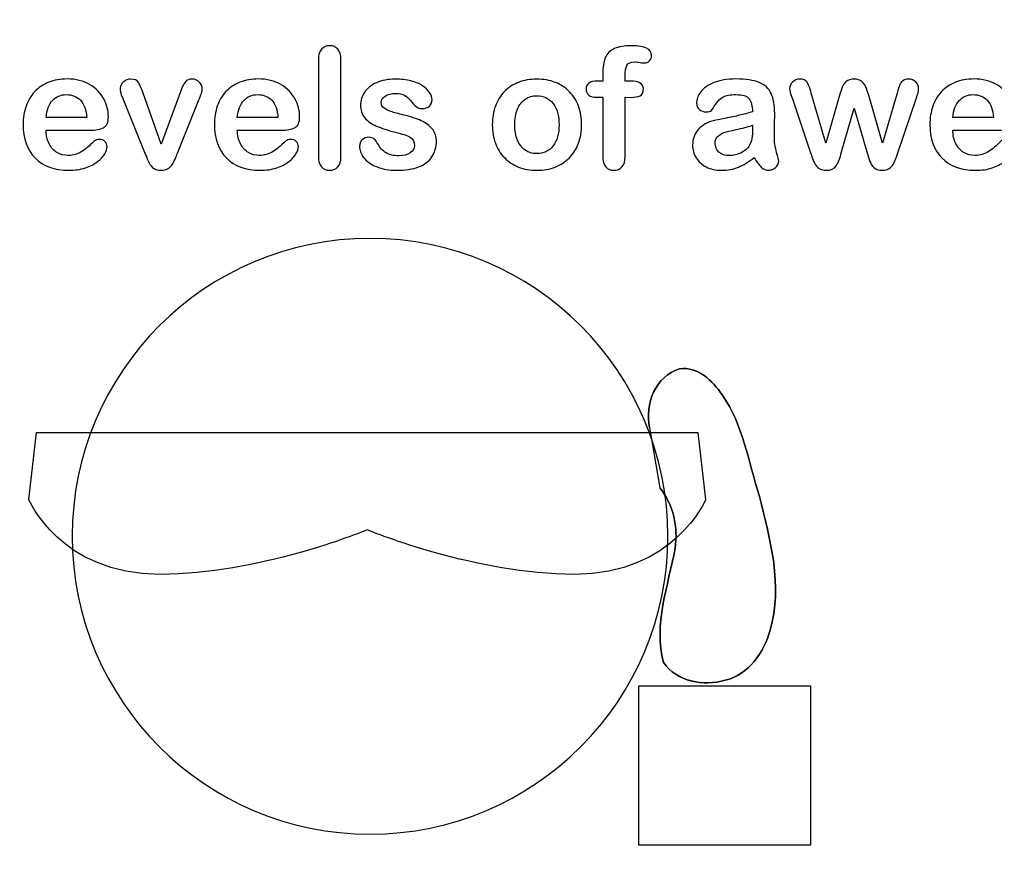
# Model space of a CAD drawing. Extents: x -3.8 to -0.92, y 2.98 to 6.42.
# Drawn here: x -2.781 to -1.633, y 3.708 to 4.696 of the extents above; entities that cross this region are included whole.
import ezdxf

# ---------------------------------------------------------------- set-up
doc = ezdxf.new("R2010")
doc.units = 0
doc.header["$MEASUREMENT"] = 0
doc.layers.add('LAYER_1', color=7, linetype='CONTINUOUS')

msp = doc.modelspace()

# ---------------------------------------------------------------- linework, layer by layer
at = {"layer": 'LAYER_1', "color": 1}
msp.add_open_spline([(-2.0375, 6.4167), (-2.0375, 6.4167), (-1.9958, 6.1319), (-1.9958, 6.1319), (-1.9958, 6.1319), (-1.9958, 6.1319), (-1.8063, 6.2684), (-1.8063, 6.2684), (-1.8063, 6.2684), (-1.8063, 6.2684), (-1.6399, 6.0844), (-1.6399, 6.0844), (-1.6399, 6.0844), (-1.6399, 6.0844), (-1.6993, 5.9007), (-1.6993, 5.9007), (-1.6993, 5.9007), (-1.6993, 5.9007), (-1.308, 6.0372), (-1.308, 6.0372), (-1.308, 6.0372), (-1.308, 6.0372), (-1.2545, 5.7344), (-1.2545, 5.7344), (-1.2545, 5.7344), (-1.2545, 5.7344), (-1.4444, 5.5566), (-1.4444, 5.5566), (-1.4444, 5.5566), (-1.4444, 5.5566), (-0.9222, 5.4795), (-0.9222, 5.4795), (-0.9222, 5.4795), (-0.9222, 5.4795), (-0.9222, 2.9823), (-0.9222, 2.9823), (-0.9222, 2.9823), (-0.9222, 2.9823), (-2.3163, 2.9823), (-2.3163, 2.9823), (-2.3163, 2.9823), (-2.3163, 2.9823), (-2.4052, 2.9823), (-2.4052, 2.9823), (-2.4052, 2.9823), (-2.4052, 2.9823), (-3.7993, 2.9823), (-3.7993, 2.9823), (-3.7993, 2.9823), (-3.7993, 2.9823), (-3.7993, 5.4795), (-3.7993, 5.4795), (-3.7993, 5.4795), (-3.7993, 5.4795), (-3.2771, 5.5566), (-3.2771, 5.5566), (-3.2771, 5.5566), (-3.2771, 5.5566), (-3.467, 5.7344), (-3.467, 5.7344), (-3.467, 5.7344), (-3.467, 5.7344), (-3.4135, 6.0372), (-3.4135, 6.0372), (-3.4135, 6.0372), (-3.4135, 6.0372), (-3.0222, 5.9007), (-3.0222, 5.9007), (-3.0222, 5.9007), (-3.0222, 5.9007), (-3.0816, 6.0844), (-3.0816, 6.0844), (-3.0816, 6.0844), (-3.0816, 6.0844), (-2.9153, 6.2684), (-2.9153, 6.2684), (-2.9153, 6.2684), (-2.9153, 6.2684), (-2.7257, 6.1319), (-2.7257, 6.1319), (-2.7257, 6.1319), (-2.7257, 6.1319), (-2.684, 6.4167), (-2.684, 6.4167), (-2.684, 6.4167), (-2.684, 6.4167), (-2.3993, 6.4167), (-2.3993, 6.4167), (-2.3993, 6.4167), (-2.3993, 6.4167), (-2.3222, 6.4167), (-2.3222, 6.4167), (-2.3222, 6.4167), (-2.3222, 6.4167), (-2.0375, 6.4167), (-2.0375, 6.4167)], degree=3, knots=[0, 0, 0, 0, 0.041667, 0.041667, 0.041667, 0.041667, 0.083333, 0.083333, 0.083333, 0.083333, 0.125, 0.125, 0.125, 0.125, 0.166667, 0.166667, 0.166667, 0.166667, 0.208333, 0.208333, 0.208333, 0.208333, 0.25, 0.25, 0.25, 0.25, 0.291667, 0.291667, 0.291667, 0.291667, 0.333333, 0.333333, 0.333333, 0.333333, 0.375, 0.375, 0.375, 0.375, 0.416667, 0.416667, 0.416667, 0.416667, 0.458333, 0.458333, 0.458333, 0.458333, 0.5, 0.5, 0.5, 0.5, 0.541667, 0.541667, 0.541667, 0.541667, 0.583333, 0.583333, 0.583333, 0.583333, 0.625, 0.625, 0.625, 0.625, 0.666667, 0.666667, 0.666667, 0.666667, 0.708333, 0.708333, 0.708333, 0.708333, 0.75, 0.75, 0.75, 0.75, 0.791667, 0.791667, 0.791667, 0.791667, 0.833333, 0.833333, 0.833333, 0.833333, 0.875, 0.875, 0.875, 0.875, 0.916667, 0.916667, 0.916667, 0.916667, 0.958333, 0.958333, 0.958333, 0.958333, 1, 1, 1, 1], dxfattribs=at)
at = {"layer": 'LAYER_1'}
for points, knots in [([(-2.4294, 4.5344), (-2.4294, 4.5344), (-2.4294, 4.6488), (-2.4294, 4.6488), (-2.4294, 4.6488), (-2.4294, 4.6541), (-2.4282, 4.6581), (-2.4258, 4.6608), (-2.4258, 4.6608), (-2.4235, 4.6635), (-2.4203, 4.6648), (-2.4163, 4.6648), (-2.4163, 4.6648), (-2.4123, 4.6648), (-2.4091, 4.6635), (-2.4067, 4.6608), (-2.4067, 4.6608), (-2.4042, 4.6581), (-2.403, 4.6541), (-2.403, 4.6488), (-2.403, 4.6488), (-2.403, 4.6488), (-2.403, 4.5344), (-2.403, 4.5344), (-2.403, 4.5344), (-2.403, 4.5291), (-2.4042, 4.525), (-2.4067, 4.5224), (-2.4067, 4.5224), (-2.4092, 4.5197), (-2.4124, 4.5184), (-2.4163, 4.5184), (-2.4163, 4.5184), (-2.4202, 4.5184), (-2.4233, 4.5198), (-2.4257, 4.5225), (-2.4257, 4.5225), (-2.4281, 4.5253), (-2.4294, 4.5293), (-2.4294, 4.5344), (-2.4294, 4.5344), (-2.4294, 4.5344), (-2.4294, 4.5344), (-2.4294, 4.5344)], [0, 0, 0, 0, 0.090909, 0.090909, 0.090909, 0.090909, 0.181818, 0.181818, 0.181818, 0.181818, 0.272727, 0.272727, 0.272727, 0.272727, 0.363636, 0.363636, 0.363636, 0.363636, 0.454545, 0.454545, 0.454545, 0.454545, 0.545455, 0.545455, 0.545455, 0.545455, 0.636364, 0.636364, 0.636364, 0.636364, 0.727273, 0.727273, 0.727273, 0.727273, 0.818182, 0.818182, 0.818182, 0.818182, 0.909091, 0.909091, 0.909091, 0.909091, 1, 1, 1, 1]), ([(-2.1015, 4.6233), (-2.1015, 4.6233), (-2.0952, 4.6233), (-2.0952, 4.6233), (-2.0952, 4.6233), (-2.0952, 4.6233), (-2.0952, 4.6312), (-2.0952, 4.6312), (-2.0952, 4.6312), (-2.0952, 4.6394), (-2.0942, 4.646), (-2.0921, 4.6509), (-2.0921, 4.6509), (-2.09, 4.6557), (-2.0864, 4.6593), (-2.0814, 4.6615), (-2.0814, 4.6615), (-2.0764, 4.6637), (-2.0696, 4.6648), (-2.0609, 4.6648), (-2.0609, 4.6648), (-2.0455, 4.6648), (-2.0378, 4.6611), (-2.0378, 4.6535), (-2.0378, 4.6535), (-2.0378, 4.6511), (-2.0386, 4.649), (-2.0402, 4.6472), (-2.0402, 4.6472), (-2.0418, 4.6455), (-2.0437, 4.6446), (-2.0459, 4.6446), (-2.0459, 4.6446), (-2.047, 4.6446), (-2.0487, 4.6448), (-2.0512, 4.6452), (-2.0512, 4.6452), (-2.0538, 4.6456), (-2.0559, 4.6458), (-2.0576, 4.6458), (-2.0576, 4.6458), (-2.0624, 4.6458), (-2.0654, 4.6444), (-2.0668, 4.6416), (-2.0668, 4.6416), (-2.0682, 4.6388), (-2.0688, 4.6348), (-2.0688, 4.6296), (-2.0688, 4.6296), (-2.0688, 4.6296), (-2.0688, 4.6233), (-2.0688, 4.6233), (-2.0688, 4.6233), (-2.0688, 4.6233), (-2.0624, 4.6233), (-2.0624, 4.6233), (-2.0624, 4.6233), (-2.0523, 4.6233), (-2.0473, 4.6203), (-2.0473, 4.6142), (-2.0473, 4.6142), (-2.0473, 4.6099), (-2.0486, 4.6071), (-2.0513, 4.606), (-2.0513, 4.606), (-2.054, 4.6048), (-2.0577, 4.6042), (-2.0624, 4.6042), (-2.0624, 4.6042), (-2.0624, 4.6042), (-2.0688, 4.6043), (-2.0688, 4.6043), (-2.0688, 4.6043), (-2.0688, 4.6043), (-2.0688, 4.5344), (-2.0688, 4.5344), (-2.0688, 4.5344), (-2.0688, 4.5292), (-2.0701, 4.5252), (-2.0725, 4.5225), (-2.0725, 4.5225), (-2.075, 4.5197), (-2.0782, 4.5184), (-2.0822, 4.5184), (-2.0822, 4.5184), (-2.0859, 4.5184), (-2.089, 4.5197), (-2.0915, 4.5225), (-2.0915, 4.5225), (-2.094, 4.5252), (-2.0952, 4.5292), (-2.0952, 4.5344), (-2.0952, 4.5344), (-2.0952, 4.5344), (-2.0952, 4.6043), (-2.0952, 4.6043), (-2.0952, 4.6043), (-2.0952, 4.6043), (-2.1024, 4.6043), (-2.1024, 4.6043), (-2.1024, 4.6043), (-2.1064, 4.6043), (-2.1094, 4.6051), (-2.1115, 4.6069), (-2.1115, 4.6069), (-2.1137, 4.6087), (-2.1147, 4.611), (-2.1147, 4.6138), (-2.1147, 4.6138), (-2.1147, 4.6201), (-2.1103, 4.6233), (-2.1015, 4.6233), (-2.1015, 4.6233), (-2.1015, 4.6233), (-2.1015, 4.6233), (-2.1015, 4.6233)], [0, 0, 0, 0, 0.034483, 0.034483, 0.034483, 0.034483, 0.068966, 0.068966, 0.068966, 0.068966, 0.103448, 0.103448, 0.103448, 0.103448, 0.137931, 0.137931, 0.137931, 0.137931, 0.172414, 0.172414, 0.172414, 0.172414, 0.206897, 0.206897, 0.206897, 0.206897, 0.241379, 0.241379, 0.241379, 0.241379, 0.275862, 0.275862, 0.275862, 0.275862, 0.310345, 0.310345, 0.310345, 0.310345, 0.344828, 0.344828, 0.344828, 0.344828, 0.37931, 0.37931, 0.37931, 0.37931, 0.413793, 0.413793, 0.413793, 0.413793, 0.448276, 0.448276, 0.448276, 0.448276, 0.482759, 0.482759, 0.482759, 0.482759, 0.517241, 0.517241, 0.517241, 0.517241, 0.551724, 0.551724, 0.551724, 0.551724, 0.586207, 0.586207, 0.586207, 0.586207, 0.62069, 0.62069, 0.62069, 0.62069, 0.655172, 0.655172, 0.655172, 0.655172, 0.689655, 0.689655, 0.689655, 0.689655, 0.724138, 0.724138, 0.724138, 0.724138, 0.758621, 0.758621, 0.758621, 0.758621, 0.793103, 0.793103, 0.793103, 0.793103, 0.827586, 0.827586, 0.827586, 0.827586, 0.862069, 0.862069, 0.862069, 0.862069, 0.896552, 0.896552, 0.896552, 0.896552, 0.931034, 0.931034, 0.931034, 0.931034, 0.965517, 0.965517, 0.965517, 0.965517, 1, 1, 1, 1]), ([(-2.6981, 4.5655), (-2.6981, 4.5655), (-2.7497, 4.5655), (-2.7497, 4.5655), (-2.7497, 4.5655), (-2.7496, 4.5595), (-2.7484, 4.5542), (-2.7461, 4.5497), (-2.7461, 4.5497), (-2.7437, 4.5451), (-2.7406, 4.5416), (-2.7367, 4.5393), (-2.7367, 4.5393), (-2.7328, 4.537), (-2.7285, 4.5359), (-2.7238, 4.5359), (-2.7238, 4.5359), (-2.7206, 4.5359), (-2.7178, 4.5362), (-2.7152, 4.537), (-2.7152, 4.537), (-2.7125, 4.5377), (-2.71, 4.5389), (-2.7076, 4.5404), (-2.7076, 4.5404), (-2.7051, 4.542), (-2.7029, 4.5437), (-2.7008, 4.5455), (-2.7008, 4.5455), (-2.6987, 4.5473), (-2.6961, 4.5498), (-2.6928, 4.5529), (-2.6928, 4.5529), (-2.6914, 4.554), (-2.6895, 4.5546), (-2.687, 4.5546), (-2.687, 4.5546), (-2.6843, 4.5546), (-2.6821, 4.5539), (-2.6804, 4.5524), (-2.6804, 4.5524), (-2.6788, 4.5509), (-2.6779, 4.5488), (-2.6779, 4.5461), (-2.6779, 4.5461), (-2.6779, 4.5437), (-2.6789, 4.5409), (-2.6807, 4.5377), (-2.6807, 4.5377), (-2.6826, 4.5346), (-2.6854, 4.5315), (-2.6892, 4.5286), (-2.6892, 4.5286), (-2.6929, 4.5256), (-2.6977, 4.5232), (-2.7034, 4.5213), (-2.7034, 4.5213), (-2.7091, 4.5193), (-2.7156, 4.5184), (-2.723, 4.5184), (-2.723, 4.5184), (-2.74, 4.5184), (-2.7531, 4.5232), (-2.7625, 4.5329), (-2.7625, 4.5329), (-2.7719, 4.5425), (-2.7766, 4.5556), (-2.7766, 4.5722), (-2.7766, 4.5722), (-2.7766, 4.58), (-2.7755, 4.5872), (-2.7732, 4.5939), (-2.7732, 4.5939), (-2.7708, 4.6005), (-2.7675, 4.6062), (-2.763, 4.611), (-2.763, 4.611), (-2.7586, 4.6158), (-2.7531, 4.6194), (-2.7466, 4.622), (-2.7466, 4.622), (-2.7401, 4.6245), (-2.7329, 4.6258), (-2.725, 4.6258), (-2.725, 4.6258), (-2.7147, 4.6258), (-2.7058, 4.6236), (-2.6984, 4.6193), (-2.6984, 4.6193), (-2.6911, 4.6149), (-2.6855, 4.6093), (-2.6819, 4.6024), (-2.6819, 4.6024), (-2.6782, 4.5955), (-2.6764, 4.5885), (-2.6764, 4.5814), (-2.6764, 4.5814), (-2.6764, 4.5747), (-2.6783, 4.5704), (-2.6821, 4.5685), (-2.6821, 4.5685), (-2.6859, 4.5665), (-2.6912, 4.5655), (-2.6981, 4.5655), (-2.6981, 4.5655), (-2.6981, 4.5655), (-2.6981, 4.5655), (-2.6981, 4.5655)], [0, 0, 0, 0, 0.037037, 0.037037, 0.037037, 0.037037, 0.074074, 0.074074, 0.074074, 0.074074, 0.111111, 0.111111, 0.111111, 0.111111, 0.148148, 0.148148, 0.148148, 0.148148, 0.185185, 0.185185, 0.185185, 0.185185, 0.222222, 0.222222, 0.222222, 0.222222, 0.259259, 0.259259, 0.259259, 0.259259, 0.296296, 0.296296, 0.296296, 0.296296, 0.333333, 0.333333, 0.333333, 0.333333, 0.37037, 0.37037, 0.37037, 0.37037, 0.407407, 0.407407, 0.407407, 0.407407, 0.444444, 0.444444, 0.444444, 0.444444, 0.481481, 0.481481, 0.481481, 0.481481, 0.518519, 0.518519, 0.518519, 0.518519, 0.555556, 0.555556, 0.555556, 0.555556, 0.592593, 0.592593, 0.592593, 0.592593, 0.62963, 0.62963, 0.62963, 0.62963, 0.666667, 0.666667, 0.666667, 0.666667, 0.703704, 0.703704, 0.703704, 0.703704, 0.740741, 0.740741, 0.740741, 0.740741, 0.777778, 0.777778, 0.777778, 0.777778, 0.814815, 0.814815, 0.814815, 0.814815, 0.851852, 0.851852, 0.851852, 0.851852, 0.888889, 0.888889, 0.888889, 0.888889, 0.925926, 0.925926, 0.925926, 0.925926, 0.962963, 0.962963, 0.962963, 0.962963, 1, 1, 1, 1]), ([(-2.6356, 4.6092), (-2.6356, 4.6092), (-2.6143, 4.5493), (-2.6143, 4.5493), (-2.6143, 4.5493), (-2.6143, 4.5493), (-2.5913, 4.6118), (-2.5913, 4.6118), (-2.5913, 4.6118), (-2.5895, 4.6168), (-2.5877, 4.6204), (-2.5859, 4.6225), (-2.5859, 4.6225), (-2.5842, 4.6246), (-2.5816, 4.6256), (-2.578, 4.6256), (-2.578, 4.6256), (-2.5747, 4.6256), (-2.5718, 4.6245), (-2.5695, 4.6222), (-2.5695, 4.6222), (-2.5671, 4.62), (-2.566, 4.6174), (-2.566, 4.6144), (-2.566, 4.6144), (-2.566, 4.6132), (-2.5662, 4.6119), (-2.5666, 4.6103), (-2.5666, 4.6103), (-2.567, 4.6088), (-2.5675, 4.6073), (-2.568, 4.606), (-2.568, 4.606), (-2.5686, 4.6046), (-2.5692, 4.6031), (-2.5699, 4.6014), (-2.5699, 4.6014), (-2.5699, 4.6014), (-2.5952, 4.5386), (-2.5952, 4.5386), (-2.5952, 4.5386), (-2.5959, 4.5368), (-2.5969, 4.5345), (-2.598, 4.5317), (-2.598, 4.5317), (-2.5991, 4.5289), (-2.6004, 4.5266), (-2.6017, 4.5246), (-2.6017, 4.5246), (-2.6031, 4.5226), (-2.6048, 4.5211), (-2.6069, 4.52), (-2.6069, 4.52), (-2.6089, 4.5189), (-2.6114, 4.5184), (-2.6143, 4.5184), (-2.6143, 4.5184), (-2.618, 4.5184), (-2.621, 4.5192), (-2.6232, 4.5209), (-2.6232, 4.5209), (-2.6254, 4.5226), (-2.6271, 4.5245), (-2.6281, 4.5265), (-2.6281, 4.5265), (-2.6292, 4.5286), (-2.631, 4.5326), (-2.6335, 4.5386), (-2.6335, 4.5386), (-2.6335, 4.5386), (-2.6586, 4.6007), (-2.6586, 4.6007), (-2.6586, 4.6007), (-2.6592, 4.6022), (-2.6598, 4.6038), (-2.6604, 4.6053), (-2.6604, 4.6053), (-2.661, 4.6069), (-2.6615, 4.6084), (-2.6619, 4.61), (-2.6619, 4.61), (-2.6623, 4.6117), (-2.6626, 4.613), (-2.6626, 4.6142), (-2.6626, 4.6142), (-2.6626, 4.616), (-2.662, 4.6178), (-2.6609, 4.6196), (-2.6609, 4.6196), (-2.6598, 4.6213), (-2.6583, 4.6228), (-2.6564, 4.6239), (-2.6564, 4.6239), (-2.6544, 4.625), (-2.6523, 4.6256), (-2.6501, 4.6256), (-2.6501, 4.6256), (-2.6457, 4.6256), (-2.6427, 4.6243), (-2.6411, 4.6218), (-2.6411, 4.6218), (-2.6394, 4.6193), (-2.6376, 4.6151), (-2.6356, 4.6092), (-2.6356, 4.6092), (-2.6356, 4.6092), (-2.6356, 4.6092), (-2.6356, 4.6092)], [0, 0, 0, 0, 0.037037, 0.037037, 0.037037, 0.037037, 0.074074, 0.074074, 0.074074, 0.074074, 0.111111, 0.111111, 0.111111, 0.111111, 0.148148, 0.148148, 0.148148, 0.148148, 0.185185, 0.185185, 0.185185, 0.185185, 0.222222, 0.222222, 0.222222, 0.222222, 0.259259, 0.259259, 0.259259, 0.259259, 0.296296, 0.296296, 0.296296, 0.296296, 0.333333, 0.333333, 0.333333, 0.333333, 0.37037, 0.37037, 0.37037, 0.37037, 0.407407, 0.407407, 0.407407, 0.407407, 0.444444, 0.444444, 0.444444, 0.444444, 0.481481, 0.481481, 0.481481, 0.481481, 0.518519, 0.518519, 0.518519, 0.518519, 0.555556, 0.555556, 0.555556, 0.555556, 0.592593, 0.592593, 0.592593, 0.592593, 0.62963, 0.62963, 0.62963, 0.62963, 0.666667, 0.666667, 0.666667, 0.666667, 0.703704, 0.703704, 0.703704, 0.703704, 0.740741, 0.740741, 0.740741, 0.740741, 0.777778, 0.777778, 0.777778, 0.777778, 0.814815, 0.814815, 0.814815, 0.814815, 0.851852, 0.851852, 0.851852, 0.851852, 0.888889, 0.888889, 0.888889, 0.888889, 0.925926, 0.925926, 0.925926, 0.925926, 0.962963, 0.962963, 0.962963, 0.962963, 1, 1, 1, 1]), ([(-2.4732, 4.5655), (-2.4732, 4.5655), (-2.5248, 4.5655), (-2.5248, 4.5655), (-2.5248, 4.5655), (-2.5247, 4.5595), (-2.5235, 4.5542), (-2.5212, 4.5497), (-2.5212, 4.5497), (-2.5188, 4.5451), (-2.5157, 4.5416), (-2.5118, 4.5393), (-2.5118, 4.5393), (-2.5079, 4.537), (-2.5036, 4.5359), (-2.4989, 4.5359), (-2.4989, 4.5359), (-2.4958, 4.5359), (-2.4929, 4.5362), (-2.4903, 4.537), (-2.4903, 4.537), (-2.4877, 4.5377), (-2.4851, 4.5389), (-2.4827, 4.5404), (-2.4827, 4.5404), (-2.4802, 4.542), (-2.478, 4.5437), (-2.4759, 4.5455), (-2.4759, 4.5455), (-2.4739, 4.5473), (-2.4712, 4.5498), (-2.4679, 4.5529), (-2.4679, 4.5529), (-2.4665, 4.554), (-2.4646, 4.5546), (-2.4621, 4.5546), (-2.4621, 4.5546), (-2.4594, 4.5546), (-2.4572, 4.5539), (-2.4555, 4.5524), (-2.4555, 4.5524), (-2.4539, 4.5509), (-2.453, 4.5488), (-2.453, 4.5461), (-2.453, 4.5461), (-2.453, 4.5437), (-2.454, 4.5409), (-2.4558, 4.5377), (-2.4558, 4.5377), (-2.4577, 4.5346), (-2.4605, 4.5315), (-2.4643, 4.5286), (-2.4643, 4.5286), (-2.468, 4.5256), (-2.4728, 4.5232), (-2.4785, 4.5213), (-2.4785, 4.5213), (-2.4842, 4.5193), (-2.4907, 4.5184), (-2.4981, 4.5184), (-2.4981, 4.5184), (-2.5151, 4.5184), (-2.5282, 4.5232), (-2.5376, 4.5329), (-2.5376, 4.5329), (-2.547, 4.5425), (-2.5518, 4.5556), (-2.5518, 4.5722), (-2.5518, 4.5722), (-2.5518, 4.58), (-2.5506, 4.5872), (-2.5483, 4.5939), (-2.5483, 4.5939), (-2.546, 4.6005), (-2.5426, 4.6062), (-2.5381, 4.611), (-2.5381, 4.611), (-2.5337, 4.6158), (-2.5282, 4.6194), (-2.5217, 4.622), (-2.5217, 4.622), (-2.5152, 4.6245), (-2.508, 4.6258), (-2.5001, 4.6258), (-2.5001, 4.6258), (-2.4898, 4.6258), (-2.4809, 4.6236), (-2.4736, 4.6193), (-2.4736, 4.6193), (-2.4662, 4.6149), (-2.4607, 4.6093), (-2.457, 4.6024), (-2.457, 4.6024), (-2.4533, 4.5955), (-2.4515, 4.5885), (-2.4515, 4.5814), (-2.4515, 4.5814), (-2.4515, 4.5747), (-2.4534, 4.5704), (-2.4572, 4.5685), (-2.4572, 4.5685), (-2.461, 4.5665), (-2.4663, 4.5655), (-2.4732, 4.5655), (-2.4732, 4.5655), (-2.4732, 4.5655), (-2.4732, 4.5655), (-2.4732, 4.5655)], [0, 0, 0, 0, 0.037037, 0.037037, 0.037037, 0.037037, 0.074074, 0.074074, 0.074074, 0.074074, 0.111111, 0.111111, 0.111111, 0.111111, 0.148148, 0.148148, 0.148148, 0.148148, 0.185185, 0.185185, 0.185185, 0.185185, 0.222222, 0.222222, 0.222222, 0.222222, 0.259259, 0.259259, 0.259259, 0.259259, 0.296296, 0.296296, 0.296296, 0.296296, 0.333333, 0.333333, 0.333333, 0.333333, 0.37037, 0.37037, 0.37037, 0.37037, 0.407407, 0.407407, 0.407407, 0.407407, 0.444444, 0.444444, 0.444444, 0.444444, 0.481481, 0.481481, 0.481481, 0.481481, 0.518519, 0.518519, 0.518519, 0.518519, 0.555556, 0.555556, 0.555556, 0.555556, 0.592593, 0.592593, 0.592593, 0.592593, 0.62963, 0.62963, 0.62963, 0.62963, 0.666667, 0.666667, 0.666667, 0.666667, 0.703704, 0.703704, 0.703704, 0.703704, 0.740741, 0.740741, 0.740741, 0.740741, 0.777778, 0.777778, 0.777778, 0.777778, 0.814815, 0.814815, 0.814815, 0.814815, 0.851852, 0.851852, 0.851852, 0.851852, 0.888889, 0.888889, 0.888889, 0.888889, 0.925926, 0.925926, 0.925926, 0.925926, 0.962963, 0.962963, 0.962963, 0.962963, 1, 1, 1, 1]), ([(-2.2907, 4.5529), (-2.2907, 4.5456), (-2.2925, 4.5393), (-2.296, 4.5342), (-2.296, 4.5342), (-2.2996, 4.529), (-2.3048, 4.525), (-2.3117, 4.5224), (-2.3117, 4.5224), (-2.3187, 4.5197), (-2.3271, 4.5184), (-2.337, 4.5184), (-2.337, 4.5184), (-2.3465, 4.5184), (-2.3546, 4.5198), (-2.3613, 4.5227), (-2.3613, 4.5227), (-2.3681, 4.5256), (-2.3731, 4.5292), (-2.3763, 4.5336), (-2.3763, 4.5336), (-2.3795, 4.5379), (-2.3811, 4.5423), (-2.3811, 4.5467), (-2.3811, 4.5467), (-2.3811, 4.5496), (-2.3801, 4.5521), (-2.3781, 4.5541), (-2.3781, 4.5541), (-2.376, 4.5562), (-2.3734, 4.5572), (-2.3702, 4.5572), (-2.3702, 4.5572), (-2.3675, 4.5572), (-2.3653, 4.5565), (-2.3639, 4.5552), (-2.3639, 4.5552), (-2.3624, 4.5538), (-2.361, 4.5519), (-2.3596, 4.5495), (-2.3596, 4.5495), (-2.3569, 4.5448), (-2.3537, 4.5413), (-2.3499, 4.5389), (-2.3499, 4.5389), (-2.3461, 4.5366), (-2.341, 4.5355), (-2.3345, 4.5355), (-2.3345, 4.5355), (-2.3292, 4.5355), (-2.3249, 4.5366), (-2.3215, 4.539), (-2.3215, 4.539), (-2.3181, 4.5413), (-2.3164, 4.544), (-2.3164, 4.5471), (-2.3164, 4.5471), (-2.3164, 4.5517), (-2.3182, 4.5551), (-2.3217, 4.5572), (-2.3217, 4.5572), (-2.3252, 4.5593), (-2.331, 4.5614), (-2.339, 4.5633), (-2.339, 4.5633), (-2.3481, 4.5655), (-2.3555, 4.5679), (-2.3612, 4.5704), (-2.3612, 4.5704), (-2.3669, 4.5729), (-2.3715, 4.5761), (-2.3749, 4.5802), (-2.3749, 4.5802), (-2.3783, 4.5843), (-2.38, 4.5892), (-2.38, 4.5952), (-2.38, 4.5952), (-2.38, 4.6005), (-2.3784, 4.6054), (-2.3753, 4.6101), (-2.3753, 4.6101), (-2.3721, 4.6148), (-2.3674, 4.6186), (-2.3613, 4.6214), (-2.3613, 4.6214), (-2.3551, 4.6242), (-2.3477, 4.6256), (-2.339, 4.6256), (-2.339, 4.6256), (-2.3322, 4.6256), (-2.3261, 4.6249), (-2.3206, 4.6235), (-2.3206, 4.6235), (-2.3152, 4.6221), (-2.3106, 4.6202), (-2.307, 4.6178), (-2.307, 4.6178), (-2.3034, 4.6154), (-2.3006, 4.6127), (-2.2987, 4.6099), (-2.2987, 4.6099), (-2.2968, 4.607), (-2.2958, 4.6041), (-2.2958, 4.6014), (-2.2958, 4.6014), (-2.2958, 4.5983), (-2.2969, 4.5958), (-2.2989, 4.5939), (-2.2989, 4.5939), (-2.3009, 4.592), (-2.3038, 4.591), (-2.3075, 4.591), (-2.3075, 4.591), (-2.3102, 4.591), (-2.3125, 4.5918), (-2.3144, 4.5933), (-2.3144, 4.5933), (-2.3163, 4.5949), (-2.3185, 4.5972), (-2.321, 4.6003), (-2.321, 4.6003), (-2.323, 4.6029), (-2.3253, 4.6049), (-2.328, 4.6065), (-2.328, 4.6065), (-2.3307, 4.608), (-2.3344, 4.6088), (-2.339, 4.6088), (-2.339, 4.6088), (-2.3438, 4.6088), (-2.3478, 4.6078), (-2.3509, 4.6057), (-2.3509, 4.6057), (-2.3541, 4.6037), (-2.3556, 4.6012), (-2.3556, 4.5982), (-2.3556, 4.5982), (-2.3556, 4.5954), (-2.3545, 4.5931), (-2.3522, 4.5914), (-2.3522, 4.5914), (-2.3499, 4.5896), (-2.3467, 4.5881), (-2.3428, 4.587), (-2.3428, 4.587), (-2.3389, 4.5858), (-2.3335, 4.5844), (-2.3266, 4.5827), (-2.3266, 4.5827), (-2.3184, 4.5807), (-2.3117, 4.5783), (-2.3065, 4.5756), (-2.3065, 4.5756), (-2.3013, 4.5728), (-2.2974, 4.5695), (-2.2947, 4.5658), (-2.2947, 4.5658), (-2.2921, 4.562), (-2.2907, 4.5577), (-2.2907, 4.5529), (-2.2907, 4.5529), (-2.2907, 4.5529), (-2.2907, 4.5529), (-2.2907, 4.5529)], [0, 0, 0, 0, 0.02439, 0.02439, 0.02439, 0.02439, 0.04878, 0.04878, 0.04878, 0.04878, 0.073171, 0.073171, 0.073171, 0.073171, 0.097561, 0.097561, 0.097561, 0.097561, 0.121951, 0.121951, 0.121951, 0.121951, 0.146341, 0.146341, 0.146341, 0.146341, 0.170732, 0.170732, 0.170732, 0.170732, 0.195122, 0.195122, 0.195122, 0.195122, 0.219512, 0.219512, 0.219512, 0.219512, 0.243902, 0.243902, 0.243902, 0.243902, 0.268293, 0.268293, 0.268293, 0.268293, 0.292683, 0.292683, 0.292683, 0.292683, 0.317073, 0.317073, 0.317073, 0.317073, 0.341463, 0.341463, 0.341463, 0.341463, 0.365854, 0.365854, 0.365854, 0.365854, 0.390244, 0.390244, 0.390244, 0.390244, 0.414634, 0.414634, 0.414634, 0.414634, 0.439024, 0.439024, 0.439024, 0.439024, 0.463415, 0.463415, 0.463415, 0.463415, 0.487805, 0.487805, 0.487805, 0.487805, 0.512195, 0.512195, 0.512195, 0.512195, 0.536585, 0.536585, 0.536585, 0.536585, 0.560976, 0.560976, 0.560976, 0.560976, 0.585366, 0.585366, 0.585366, 0.585366, 0.609756, 0.609756, 0.609756, 0.609756, 0.634146, 0.634146, 0.634146, 0.634146, 0.658537, 0.658537, 0.658537, 0.658537, 0.682927, 0.682927, 0.682927, 0.682927, 0.707317, 0.707317, 0.707317, 0.707317, 0.731707, 0.731707, 0.731707, 0.731707, 0.756098, 0.756098, 0.756098, 0.756098, 0.780488, 0.780488, 0.780488, 0.780488, 0.804878, 0.804878, 0.804878, 0.804878, 0.829268, 0.829268, 0.829268, 0.829268, 0.853659, 0.853659, 0.853659, 0.853659, 0.878049, 0.878049, 0.878049, 0.878049, 0.902439, 0.902439, 0.902439, 0.902439, 0.926829, 0.926829, 0.926829, 0.926829, 0.95122, 0.95122, 0.95122, 0.95122, 0.97561, 0.97561, 0.97561, 0.97561, 1, 1, 1, 1]), ([(-2.12, 4.572), (-2.12, 4.5641), (-2.1213, 4.5569), (-2.1237, 4.5502), (-2.1237, 4.5502), (-2.1261, 4.5436), (-2.1297, 4.5379), (-2.1343, 4.5331), (-2.1343, 4.5331), (-2.139, 4.5284), (-2.1445, 4.5247), (-2.1509, 4.5222), (-2.1509, 4.5222), (-2.1574, 4.5196), (-2.1646, 4.5184), (-2.1727, 4.5184), (-2.1727, 4.5184), (-2.1807, 4.5184), (-2.1878, 4.5197), (-2.1942, 4.5222), (-2.1942, 4.5222), (-2.2006, 4.5248), (-2.2061, 4.5285), (-2.2108, 4.5333), (-2.2108, 4.5333), (-2.2155, 4.5381), (-2.219, 4.5438), (-2.2214, 4.5503), (-2.2214, 4.5503), (-2.2238, 4.5568), (-2.225, 4.5641), (-2.225, 4.572), (-2.225, 4.572), (-2.225, 4.58), (-2.2238, 4.5873), (-2.2214, 4.5939), (-2.2214, 4.5939), (-2.2189, 4.6005), (-2.2154, 4.6062), (-2.2108, 4.6109), (-2.2108, 4.6109), (-2.2063, 4.6156), (-2.2007, 4.6192), (-2.1942, 4.6218), (-2.1942, 4.6218), (-2.1877, 4.6243), (-2.1805, 4.6256), (-2.1727, 4.6256), (-2.1727, 4.6256), (-2.1647, 4.6256), (-2.1574, 4.6243), (-2.1509, 4.6217), (-2.1509, 4.6217), (-2.1444, 4.6192), (-2.1389, 4.6155), (-2.1342, 4.6107), (-2.1342, 4.6107), (-2.1296, 4.606), (-2.1261, 4.6003), (-2.1236, 4.5937), (-2.1236, 4.5937), (-2.1212, 4.5872), (-2.12, 4.5799), (-2.12, 4.572), (-2.12, 4.572), (-2.12, 4.572), (-2.12, 4.572), (-2.12, 4.572)], [0, 0, 0, 0, 0.058824, 0.058824, 0.058824, 0.058824, 0.117647, 0.117647, 0.117647, 0.117647, 0.176471, 0.176471, 0.176471, 0.176471, 0.235294, 0.235294, 0.235294, 0.235294, 0.294118, 0.294118, 0.294118, 0.294118, 0.352941, 0.352941, 0.352941, 0.352941, 0.411765, 0.411765, 0.411765, 0.411765, 0.470588, 0.470588, 0.470588, 0.470588, 0.529412, 0.529412, 0.529412, 0.529412, 0.588235, 0.588235, 0.588235, 0.588235, 0.647059, 0.647059, 0.647059, 0.647059, 0.705882, 0.705882, 0.705882, 0.705882, 0.764706, 0.764706, 0.764706, 0.764706, 0.823529, 0.823529, 0.823529, 0.823529, 0.882353, 0.882353, 0.882353, 0.882353, 0.941176, 0.941176, 0.941176, 0.941176, 1, 1, 1, 1]), ([(-1.9172, 4.5333), (-1.9235, 4.5283), (-1.9297, 4.5246), (-1.9357, 4.5221), (-1.9357, 4.5221), (-1.9416, 4.5196), (-1.9483, 4.5184), (-1.9557, 4.5184), (-1.9557, 4.5184), (-1.9625, 4.5184), (-1.9684, 4.5197), (-1.9735, 4.5224), (-1.9735, 4.5224), (-1.9786, 4.5251), (-1.9826, 4.5287), (-1.9854, 4.5332), (-1.9854, 4.5332), (-1.9881, 4.5378), (-1.9895, 4.5428), (-1.9895, 4.5481), (-1.9895, 4.5481), (-1.9895, 4.5553), (-1.9872, 4.5615), (-1.9827, 4.5666), (-1.9827, 4.5666), (-1.9781, 4.5717), (-1.9718, 4.5751), (-1.9638, 4.5768), (-1.9638, 4.5768), (-1.9621, 4.5772), (-1.958, 4.5781), (-1.9514, 4.5794), (-1.9514, 4.5794), (-1.9447, 4.5808), (-1.939, 4.582), (-1.9343, 4.5831), (-1.9343, 4.5831), (-1.9296, 4.5843), (-1.9244, 4.5856), (-1.9189, 4.5872), (-1.9189, 4.5872), (-1.9192, 4.5942), (-1.9206, 4.5993), (-1.9231, 4.6026), (-1.9231, 4.6026), (-1.9256, 4.6058), (-1.9307, 4.6074), (-1.9385, 4.6074), (-1.9385, 4.6074), (-1.9452, 4.6074), (-1.9502, 4.6065), (-1.9536, 4.6046), (-1.9536, 4.6046), (-1.957, 4.6028), (-1.9599, 4.6), (-1.9623, 4.5962), (-1.9623, 4.5962), (-1.9647, 4.5925), (-1.9664, 4.59), (-1.9674, 4.5888), (-1.9674, 4.5888), (-1.9684, 4.5876), (-1.9706, 4.5871), (-1.9739, 4.5871), (-1.9739, 4.5871), (-1.9768, 4.5871), (-1.9794, 4.588), (-1.9815, 4.5899), (-1.9815, 4.5899), (-1.9837, 4.5918), (-1.9848, 4.5942), (-1.9848, 4.5972), (-1.9848, 4.5972), (-1.9848, 4.6018), (-1.9831, 4.6063), (-1.9799, 4.6107), (-1.9799, 4.6107), (-1.9766, 4.6151), (-1.9715, 4.6187), (-1.9645, 4.6215), (-1.9645, 4.6215), (-1.9575, 4.6244), (-1.9489, 4.6258), (-1.9385, 4.6258), (-1.9385, 4.6258), (-1.9269, 4.6258), (-1.9178, 4.6244), (-1.9112, 4.6217), (-1.9112, 4.6217), (-1.9045, 4.619), (-1.8999, 4.6146), (-1.8971, 4.6087), (-1.8971, 4.6087), (-1.8944, 4.6028), (-1.893, 4.5949), (-1.893, 4.5851), (-1.893, 4.5851), (-1.893, 4.5789), (-1.893, 4.5737), (-1.8931, 4.5694), (-1.8931, 4.5694), (-1.8931, 4.5651), (-1.8931, 4.5603), (-1.8932, 4.555), (-1.8932, 4.555), (-1.8932, 4.55), (-1.8924, 4.5449), (-1.8907, 4.5395), (-1.8907, 4.5395), (-1.8891, 4.5341), (-1.8883, 4.5306), (-1.8883, 4.5291), (-1.8883, 4.5291), (-1.8883, 4.5264), (-1.8895, 4.5239), (-1.8921, 4.5217), (-1.8921, 4.5217), (-1.8946, 4.5195), (-1.8975, 4.5184), (-1.9007, 4.5184), (-1.9007, 4.5184), (-1.9034, 4.5184), (-1.9061, 4.5196), (-1.9088, 4.5222), (-1.9088, 4.5222), (-1.9114, 4.5247), (-1.9142, 4.5284), (-1.9172, 4.5332), (-1.9172, 4.5332), (-1.9172, 4.5332), (-1.9172, 4.5333), (-1.9172, 4.5333)], [0, 0, 0, 0, 0.030303, 0.030303, 0.030303, 0.030303, 0.060606, 0.060606, 0.060606, 0.060606, 0.090909, 0.090909, 0.090909, 0.090909, 0.121212, 0.121212, 0.121212, 0.121212, 0.151515, 0.151515, 0.151515, 0.151515, 0.181818, 0.181818, 0.181818, 0.181818, 0.212121, 0.212121, 0.212121, 0.212121, 0.242424, 0.242424, 0.242424, 0.242424, 0.272727, 0.272727, 0.272727, 0.272727, 0.30303, 0.30303, 0.30303, 0.30303, 0.333333, 0.333333, 0.333333, 0.333333, 0.363636, 0.363636, 0.363636, 0.363636, 0.393939, 0.393939, 0.393939, 0.393939, 0.424242, 0.424242, 0.424242, 0.424242, 0.454545, 0.454545, 0.454545, 0.454545, 0.484848, 0.484848, 0.484848, 0.484848, 0.515152, 0.515152, 0.515152, 0.515152, 0.545455, 0.545455, 0.545455, 0.545455, 0.575758, 0.575758, 0.575758, 0.575758, 0.606061, 0.606061, 0.606061, 0.606061, 0.636364, 0.636364, 0.636364, 0.636364, 0.666667, 0.666667, 0.666667, 0.666667, 0.69697, 0.69697, 0.69697, 0.69697, 0.727273, 0.727273, 0.727273, 0.727273, 0.757576, 0.757576, 0.757576, 0.757576, 0.787879, 0.787879, 0.787879, 0.787879, 0.818182, 0.818182, 0.818182, 0.818182, 0.848485, 0.848485, 0.848485, 0.848485, 0.878788, 0.878788, 0.878788, 0.878788, 0.909091, 0.909091, 0.909091, 0.909091, 0.939394, 0.939394, 0.939394, 0.939394, 0.969697, 0.969697, 0.969697, 0.969697, 1, 1, 1, 1]), ([(-1.8499, 4.6092), (-1.8499, 4.6092), (-1.8327, 4.5503), (-1.8327, 4.5503), (-1.8327, 4.5503), (-1.8327, 4.5503), (-1.8171, 4.605), (-1.8171, 4.605), (-1.8171, 4.605), (-1.8154, 4.6108), (-1.8142, 4.6147), (-1.8134, 4.6168), (-1.8134, 4.6168), (-1.8126, 4.6189), (-1.811, 4.6208), (-1.8088, 4.6227), (-1.8088, 4.6227), (-1.8066, 4.6246), (-1.8036, 4.6256), (-1.7997, 4.6256), (-1.7997, 4.6256), (-1.7958, 4.6256), (-1.7927, 4.6246), (-1.7905, 4.6227), (-1.7905, 4.6227), (-1.7882, 4.6209), (-1.7867, 4.6188), (-1.7858, 4.6166), (-1.7858, 4.6166), (-1.7849, 4.6143), (-1.7836, 4.6105), (-1.782, 4.605), (-1.782, 4.605), (-1.782, 4.605), (-1.7664, 4.5503), (-1.7664, 4.5503), (-1.7664, 4.5503), (-1.7664, 4.5503), (-1.749, 4.6092), (-1.749, 4.6092), (-1.749, 4.6092), (-1.7478, 4.6134), (-1.7469, 4.6165), (-1.7462, 4.6184), (-1.7462, 4.6184), (-1.7455, 4.6203), (-1.7443, 4.622), (-1.7426, 4.6234), (-1.7426, 4.6234), (-1.7409, 4.6249), (-1.7385, 4.6256), (-1.7354, 4.6256), (-1.7354, 4.6256), (-1.7322, 4.6256), (-1.7295, 4.6245), (-1.7271, 4.6223), (-1.7271, 4.6223), (-1.7248, 4.6201), (-1.7237, 4.6175), (-1.7237, 4.6146), (-1.7237, 4.6146), (-1.7237, 4.6119), (-1.7247, 4.6078), (-1.7267, 4.6023), (-1.7267, 4.6023), (-1.7267, 4.6023), (-1.7482, 4.5391), (-1.7482, 4.5391), (-1.7482, 4.5391), (-1.7501, 4.5338), (-1.7515, 4.5299), (-1.7525, 4.5275), (-1.7525, 4.5275), (-1.7536, 4.5252), (-1.7552, 4.523), (-1.7574, 4.5212), (-1.7574, 4.5212), (-1.7596, 4.5193), (-1.7627, 4.5184), (-1.7666, 4.5184), (-1.7666, 4.5184), (-1.7705, 4.5184), (-1.7737, 4.5194), (-1.776, 4.5214), (-1.776, 4.5214), (-1.7783, 4.5234), (-1.78, 4.5258), (-1.781, 4.5287), (-1.781, 4.5287), (-1.7821, 4.5316), (-1.7833, 4.5354), (-1.7846, 4.54), (-1.7846, 4.54), (-1.7846, 4.54), (-1.7997, 4.5914), (-1.7997, 4.5914), (-1.7997, 4.5914), (-1.7997, 4.5914), (-1.8143, 4.54), (-1.8143, 4.54), (-1.8143, 4.54), (-1.8162, 4.5329), (-1.8183, 4.5275), (-1.8206, 4.5238), (-1.8206, 4.5238), (-1.8228, 4.5202), (-1.8268, 4.5184), (-1.8324, 4.5184), (-1.8324, 4.5184), (-1.8353, 4.5184), (-1.8378, 4.5189), (-1.8398, 4.5201), (-1.8398, 4.5201), (-1.8419, 4.5212), (-1.8435, 4.5228), (-1.8449, 4.5249), (-1.8449, 4.5249), (-1.8463, 4.527), (-1.8474, 4.5295), (-1.8485, 4.5323), (-1.8485, 4.5323), (-1.8495, 4.5352), (-1.8503, 4.5375), (-1.8509, 4.5391), (-1.8509, 4.5391), (-1.8509, 4.5391), (-1.8722, 4.6023), (-1.8722, 4.6023), (-1.8722, 4.6023), (-1.8744, 4.6082), (-1.8754, 4.6123), (-1.8754, 4.6146), (-1.8754, 4.6146), (-1.8754, 4.6174), (-1.8743, 4.62), (-1.872, 4.6222), (-1.872, 4.6222), (-1.8698, 4.6245), (-1.867, 4.6256), (-1.8637, 4.6256), (-1.8637, 4.6256), (-1.8594, 4.6256), (-1.8564, 4.6244), (-1.8549, 4.6219), (-1.8549, 4.6219), (-1.8533, 4.6194), (-1.8517, 4.6152), (-1.8499, 4.6092), (-1.8499, 4.6092), (-1.8499, 4.6092), (-1.8499, 4.6092), (-1.8499, 4.6092)], [0, 0, 0, 0, 0.026316, 0.026316, 0.026316, 0.026316, 0.052632, 0.052632, 0.052632, 0.052632, 0.078947, 0.078947, 0.078947, 0.078947, 0.105263, 0.105263, 0.105263, 0.105263, 0.131579, 0.131579, 0.131579, 0.131579, 0.157895, 0.157895, 0.157895, 0.157895, 0.184211, 0.184211, 0.184211, 0.184211, 0.210526, 0.210526, 0.210526, 0.210526, 0.236842, 0.236842, 0.236842, 0.236842, 0.263158, 0.263158, 0.263158, 0.263158, 0.289474, 0.289474, 0.289474, 0.289474, 0.315789, 0.315789, 0.315789, 0.315789, 0.342105, 0.342105, 0.342105, 0.342105, 0.368421, 0.368421, 0.368421, 0.368421, 0.394737, 0.394737, 0.394737, 0.394737, 0.421053, 0.421053, 0.421053, 0.421053, 0.447368, 0.447368, 0.447368, 0.447368, 0.473684, 0.473684, 0.473684, 0.473684, 0.5, 0.5, 0.5, 0.5, 0.526316, 0.526316, 0.526316, 0.526316, 0.552632, 0.552632, 0.552632, 0.552632, 0.578947, 0.578947, 0.578947, 0.578947, 0.605263, 0.605263, 0.605263, 0.605263, 0.631579, 0.631579, 0.631579, 0.631579, 0.657895, 0.657895, 0.657895, 0.657895, 0.684211, 0.684211, 0.684211, 0.684211, 0.710526, 0.710526, 0.710526, 0.710526, 0.736842, 0.736842, 0.736842, 0.736842, 0.763158, 0.763158, 0.763158, 0.763158, 0.789474, 0.789474, 0.789474, 0.789474, 0.815789, 0.815789, 0.815789, 0.815789, 0.842105, 0.842105, 0.842105, 0.842105, 0.868421, 0.868421, 0.868421, 0.868421, 0.894737, 0.894737, 0.894737, 0.894737, 0.921053, 0.921053, 0.921053, 0.921053, 0.947368, 0.947368, 0.947368, 0.947368, 0.973684, 0.973684, 0.973684, 0.973684, 1, 1, 1, 1]), ([(-1.632, 4.5655), (-1.632, 4.5655), (-1.6836, 4.5655), (-1.6836, 4.5655), (-1.6836, 4.5655), (-1.6835, 4.5595), (-1.6823, 4.5542), (-1.6799, 4.5497), (-1.6799, 4.5497), (-1.6776, 4.5451), (-1.6745, 4.5416), (-1.6706, 4.5393), (-1.6706, 4.5393), (-1.6667, 4.537), (-1.6624, 4.5359), (-1.6577, 4.5359), (-1.6577, 4.5359), (-1.6545, 4.5359), (-1.6516, 4.5362), (-1.649, 4.537), (-1.649, 4.537), (-1.6464, 4.5377), (-1.6439, 4.5389), (-1.6415, 4.5404), (-1.6415, 4.5404), (-1.639, 4.542), (-1.6368, 4.5437), (-1.6347, 4.5455), (-1.6347, 4.5455), (-1.6326, 4.5473), (-1.63, 4.5498), (-1.6267, 4.5529), (-1.6267, 4.5529), (-1.6253, 4.554), (-1.6234, 4.5546), (-1.6209, 4.5546), (-1.6209, 4.5546), (-1.6182, 4.5546), (-1.616, 4.5539), (-1.6143, 4.5524), (-1.6143, 4.5524), (-1.6126, 4.5509), (-1.6118, 4.5488), (-1.6118, 4.5461), (-1.6118, 4.5461), (-1.6118, 4.5437), (-1.6127, 4.5409), (-1.6146, 4.5377), (-1.6146, 4.5377), (-1.6165, 4.5346), (-1.6193, 4.5315), (-1.6231, 4.5286), (-1.6231, 4.5286), (-1.6268, 4.5256), (-1.6316, 4.5232), (-1.6373, 4.5213), (-1.6373, 4.5213), (-1.6429, 4.5193), (-1.6495, 4.5184), (-1.6569, 4.5184), (-1.6569, 4.5184), (-1.6738, 4.5184), (-1.687, 4.5232), (-1.6964, 4.5329), (-1.6964, 4.5329), (-1.7058, 4.5425), (-1.7105, 4.5556), (-1.7105, 4.5722), (-1.7105, 4.5722), (-1.7105, 4.58), (-1.7094, 4.5872), (-1.707, 4.5939), (-1.707, 4.5939), (-1.7047, 4.6005), (-1.7013, 4.6062), (-1.6969, 4.611), (-1.6969, 4.611), (-1.6925, 4.6158), (-1.687, 4.6194), (-1.6805, 4.622), (-1.6805, 4.622), (-1.674, 4.6245), (-1.6668, 4.6258), (-1.6588, 4.6258), (-1.6588, 4.6258), (-1.6485, 4.6258), (-1.6397, 4.6236), (-1.6323, 4.6193), (-1.6323, 4.6193), (-1.6249, 4.6149), (-1.6194, 4.6093), (-1.6158, 4.6024), (-1.6158, 4.6024), (-1.6121, 4.5955), (-1.6103, 4.5885), (-1.6103, 4.5814), (-1.6103, 4.5814), (-1.6103, 4.5747), (-1.6121, 4.5704), (-1.6159, 4.5685), (-1.6159, 4.5685), (-1.6197, 4.5665), (-1.6251, 4.5655), (-1.632, 4.5655), (-1.632, 4.5655), (-1.632, 4.5655), (-1.632, 4.5655), (-1.632, 4.5655)], [0, 0, 0, 0, 0.037037, 0.037037, 0.037037, 0.037037, 0.074074, 0.074074, 0.074074, 0.074074, 0.111111, 0.111111, 0.111111, 0.111111, 0.148148, 0.148148, 0.148148, 0.148148, 0.185185, 0.185185, 0.185185, 0.185185, 0.222222, 0.222222, 0.222222, 0.222222, 0.259259, 0.259259, 0.259259, 0.259259, 0.296296, 0.296296, 0.296296, 0.296296, 0.333333, 0.333333, 0.333333, 0.333333, 0.37037, 0.37037, 0.37037, 0.37037, 0.407407, 0.407407, 0.407407, 0.407407, 0.444444, 0.444444, 0.444444, 0.444444, 0.481481, 0.481481, 0.481481, 0.481481, 0.518519, 0.518519, 0.518519, 0.518519, 0.555556, 0.555556, 0.555556, 0.555556, 0.592593, 0.592593, 0.592593, 0.592593, 0.62963, 0.62963, 0.62963, 0.62963, 0.666667, 0.666667, 0.666667, 0.666667, 0.703704, 0.703704, 0.703704, 0.703704, 0.740741, 0.740741, 0.740741, 0.740741, 0.777778, 0.777778, 0.777778, 0.777778, 0.814815, 0.814815, 0.814815, 0.814815, 0.851852, 0.851852, 0.851852, 0.851852, 0.888889, 0.888889, 0.888889, 0.888889, 0.925926, 0.925926, 0.925926, 0.925926, 0.962963, 0.962963, 0.962963, 0.962963, 1, 1, 1, 1]), ([(-2.7497, 4.5805), (-2.7497, 4.5805), (-2.7019, 4.5805), (-2.7019, 4.5805), (-2.7019, 4.5805), (-2.7025, 4.5895), (-2.7049, 4.5962), (-2.7092, 4.6007), (-2.7092, 4.6007), (-2.7134, 4.6052), (-2.7189, 4.6074), (-2.7258, 4.6074), (-2.7258, 4.6074), (-2.7324, 4.6074), (-2.7378, 4.6052), (-2.742, 4.6006), (-2.742, 4.6006), (-2.7462, 4.5961), (-2.7488, 4.5894), (-2.7497, 4.5805), (-2.7497, 4.5805), (-2.7497, 4.5805), (-2.7497, 4.5805), (-2.7497, 4.5805)], [0, 0, 0, 0, 0.166667, 0.166667, 0.166667, 0.166667, 0.333333, 0.333333, 0.333333, 0.333333, 0.5, 0.5, 0.5, 0.5, 0.666667, 0.666667, 0.666667, 0.666667, 0.833333, 0.833333, 0.833333, 0.833333, 1, 1, 1, 1]), ([(-2.5248, 4.5805), (-2.5248, 4.5805), (-2.477, 4.5805), (-2.477, 4.5805), (-2.477, 4.5805), (-2.4776, 4.5895), (-2.4801, 4.5962), (-2.4843, 4.6007), (-2.4843, 4.6007), (-2.4885, 4.6052), (-2.494, 4.6074), (-2.5009, 4.6074), (-2.5009, 4.6074), (-2.5075, 4.6074), (-2.5129, 4.6052), (-2.5171, 4.6006), (-2.5171, 4.6006), (-2.5213, 4.5961), (-2.5239, 4.5894), (-2.5248, 4.5805), (-2.5248, 4.5805), (-2.5248, 4.5805), (-2.5248, 4.5805), (-2.5248, 4.5805)], [0, 0, 0, 0, 0.166667, 0.166667, 0.166667, 0.166667, 0.333333, 0.333333, 0.333333, 0.333333, 0.5, 0.5, 0.5, 0.5, 0.666667, 0.666667, 0.666667, 0.666667, 0.833333, 0.833333, 0.833333, 0.833333, 1, 1, 1, 1]), ([(-2.1465, 4.572), (-2.1465, 4.5827), (-2.1489, 4.5911), (-2.1536, 4.5971), (-2.1536, 4.5971), (-2.1583, 4.6031), (-2.1647, 4.6061), (-2.1727, 4.6061), (-2.1727, 4.6061), (-2.1778, 4.6061), (-2.1824, 4.6047), (-2.1863, 4.6021), (-2.1863, 4.6021), (-2.1902, 4.5994), (-2.1933, 4.5955), (-2.1954, 4.5902), (-2.1954, 4.5902), (-2.1975, 4.585), (-2.1986, 4.5789), (-2.1986, 4.572), (-2.1986, 4.572), (-2.1986, 4.5651), (-2.1975, 4.5591), (-2.1954, 4.5539), (-2.1954, 4.5539), (-2.1933, 4.5488), (-2.1903, 4.5448), (-2.1864, 4.5421), (-2.1864, 4.5421), (-2.1825, 4.5394), (-2.178, 4.538), (-2.1727, 4.538), (-2.1727, 4.538), (-2.1647, 4.538), (-2.1583, 4.541), (-2.1536, 4.547), (-2.1536, 4.547), (-2.1489, 4.553), (-2.1465, 4.5614), (-2.1465, 4.572), (-2.1465, 4.572), (-2.1465, 4.572), (-2.1465, 4.572), (-2.1465, 4.572)], [0, 0, 0, 0, 0.090909, 0.090909, 0.090909, 0.090909, 0.181818, 0.181818, 0.181818, 0.181818, 0.272727, 0.272727, 0.272727, 0.272727, 0.363636, 0.363636, 0.363636, 0.363636, 0.454545, 0.454545, 0.454545, 0.454545, 0.545455, 0.545455, 0.545455, 0.545455, 0.636364, 0.636364, 0.636364, 0.636364, 0.727273, 0.727273, 0.727273, 0.727273, 0.818182, 0.818182, 0.818182, 0.818182, 0.909091, 0.909091, 0.909091, 0.909091, 1, 1, 1, 1]), ([(-1.6836, 4.5805), (-1.6836, 4.5805), (-1.6358, 4.5805), (-1.6358, 4.5805), (-1.6358, 4.5805), (-1.6364, 4.5895), (-1.6388, 4.5962), (-1.643, 4.6007), (-1.643, 4.6007), (-1.6473, 4.6052), (-1.6528, 4.6074), (-1.6597, 4.6074), (-1.6597, 4.6074), (-1.6663, 4.6074), (-1.6717, 4.6052), (-1.6759, 4.6006), (-1.6759, 4.6006), (-1.6801, 4.5961), (-1.6827, 4.5894), (-1.6836, 4.5805), (-1.6836, 4.5805), (-1.6836, 4.5805), (-1.6836, 4.5805), (-1.6836, 4.5805)], [0, 0, 0, 0, 0.166667, 0.166667, 0.166667, 0.166667, 0.333333, 0.333333, 0.333333, 0.333333, 0.5, 0.5, 0.5, 0.5, 0.666667, 0.666667, 0.666667, 0.666667, 0.833333, 0.833333, 0.833333, 0.833333, 1, 1, 1, 1]), ([(-1.9189, 4.5714), (-1.9228, 4.57), (-1.9284, 4.5685), (-1.9358, 4.5669), (-1.9358, 4.5669), (-1.9431, 4.5653), (-1.9482, 4.5642), (-1.9511, 4.5634), (-1.9511, 4.5634), (-1.9539, 4.5627), (-1.9566, 4.5612), (-1.9592, 4.5591), (-1.9592, 4.5591), (-1.9618, 4.5569), (-1.963, 4.5539), (-1.963, 4.5501), (-1.963, 4.5501), (-1.963, 4.5461), (-1.9615, 4.5427), (-1.9585, 4.5399), (-1.9585, 4.5399), (-1.9555, 4.5371), (-1.9515, 4.5357), (-1.9466, 4.5357), (-1.9466, 4.5357), (-1.9414, 4.5357), (-1.9366, 4.5368), (-1.9322, 4.5391), (-1.9322, 4.5391), (-1.9278, 4.5414), (-1.9245, 4.5443), (-1.9225, 4.5479), (-1.9225, 4.5479), (-1.9201, 4.5519), (-1.9189, 4.5585), (-1.9189, 4.5676), (-1.9189, 4.5676), (-1.9189, 4.5676), (-1.9189, 4.5714), (-1.9189, 4.5714)], [0, 0, 0, 0, 0.1, 0.1, 0.1, 0.1, 0.2, 0.2, 0.2, 0.2, 0.3, 0.3, 0.3, 0.3, 0.4, 0.4, 0.4, 0.4, 0.5, 0.5, 0.5, 0.5, 0.6, 0.6, 0.6, 0.6, 0.7, 0.7, 0.7, 0.7, 0.8, 0.8, 0.8, 0.8, 0.9, 0.9, 0.9, 0.9, 1, 1, 1, 1]), ([(-2.0185, 4.0882), (-2.0185, 3.8949), (-2.1754, 3.738), (-2.3687, 3.738), (-2.3687, 3.738), (-2.562, 3.738), (-2.7189, 3.8949), (-2.7189, 4.0882), (-2.7189, 4.0882), (-2.7189, 4.2815), (-2.562, 4.4384), (-2.3687, 4.4384), (-2.3687, 4.4384), (-2.1754, 4.4384), (-2.0185, 4.2815), (-2.0185, 4.0882)], [0, 0, 0, 0, 0.25, 0.25, 0.25, 0.25, 0.5, 0.5, 0.5, 0.5, 0.75, 0.75, 0.75, 0.75, 1, 1, 1, 1]), ([(-2.0401, 4.2162), (-2.0461, 4.2431), (-2.0331, 4.277), (-2.0048, 4.2849), (-2.0048, 4.2849), (-1.9833, 4.2884), (-1.966, 4.2706), (-1.9547, 4.2545), (-1.9547, 4.2545), (-1.9299, 4.2191), (-1.924, 4.1753), (-1.9108, 4.1351), (-1.9108, 4.1351), (-1.8985, 4.0841), (-1.8829, 4.03), (-1.8983, 3.9779), (-1.8983, 3.9779), (-1.9057, 3.9517), (-1.9232, 3.9254), (-1.9513, 3.9189), (-1.9513, 3.9189), (-1.9765, 3.9115), (-2.0079, 3.9172), (-2.0238, 3.9397), (-2.0238, 3.9397), (-2.0357, 3.9848), (-2.018, 4.0299), (-2.0101, 4.074), (-2.0101, 4.074), (-2.0062, 4.0987), (-2.0121, 4.1253), (-2.0279, 4.145), (-2.0279, 4.145), (-2.0279, 4.145), (-2.0401, 4.2162), (-2.0401, 4.2162)], [0, 0, 0, 0, 0.111111, 0.111111, 0.111111, 0.111111, 0.222222, 0.222222, 0.222222, 0.222222, 0.333333, 0.333333, 0.333333, 0.333333, 0.444444, 0.444444, 0.444444, 0.444444, 0.555556, 0.555556, 0.555556, 0.555556, 0.666667, 0.666667, 0.666667, 0.666667, 0.777778, 0.777778, 0.777778, 0.777778, 0.888889, 0.888889, 0.888889, 0.888889, 1, 1, 1, 1]), ([(-2.7608, 4.2103), (-2.7608, 4.2103), (-2.7698, 4.1313), (-2.7698, 4.1313), (-2.7698, 4.1313), (-2.7698, 4.1313), (-2.7334, 4.0434), (-2.6154, 4.0434), (-2.6154, 4.0434), (-2.5011, 4.0434), (-2.3793, 4.0926), (-2.372, 4.0956), (-2.372, 4.0956), (-2.3646, 4.0926), (-2.2429, 4.0434), (-2.1285, 4.0434), (-2.1285, 4.0434), (-2.0105, 4.0434), (-1.9742, 4.1313), (-1.9742, 4.1313), (-1.9742, 4.1313), (-1.9742, 4.1313), (-1.9834, 4.2103), (-1.9834, 4.2103), (-1.9834, 4.2103), (-1.9834, 4.2103), (-2.3706, 4.2103), (-2.3706, 4.2103), (-2.3706, 4.2103), (-2.3706, 4.2103), (-2.3734, 4.2103), (-2.3734, 4.2103), (-2.3734, 4.2103), (-2.3734, 4.2103), (-2.7608, 4.2103), (-2.7608, 4.2103)], [0, 0, 0, 0, 0.111111, 0.111111, 0.111111, 0.111111, 0.222222, 0.222222, 0.222222, 0.222222, 0.333333, 0.333333, 0.333333, 0.333333, 0.444444, 0.444444, 0.444444, 0.444444, 0.555556, 0.555556, 0.555556, 0.555556, 0.666667, 0.666667, 0.666667, 0.666667, 0.777778, 0.777778, 0.777778, 0.777778, 0.888889, 0.888889, 0.888889, 0.888889, 1, 1, 1, 1]), ([(-2.053, 3.9118), (-2.053, 3.9118), (-1.8503, 3.9118), (-1.8503, 3.9118), (-1.8503, 3.9118), (-1.8503, 3.9118), (-1.8503, 3.7253), (-1.8503, 3.7253), (-1.8503, 3.7253), (-1.8503, 3.7253), (-2.053, 3.7253), (-2.053, 3.7253), (-2.053, 3.7253), (-2.053, 3.7253), (-2.053, 3.9118), (-2.053, 3.9118)], [0, 0, 0, 0, 0.25, 0.25, 0.25, 0.25, 0.5, 0.5, 0.5, 0.5, 0.75, 0.75, 0.75, 0.75, 1, 1, 1, 1])]:
    msp.add_open_spline(points, degree=3, knots=knots, dxfattribs=at)
at = {"layer": 'LAYER_1', "color": 7}
msp.add_open_spline([(-2.0401, 4.2162), (-2.0461, 4.2431), (-2.0331, 4.277), (-2.0048, 4.2849), (-2.0048, 4.2849), (-1.9833, 4.2884), (-1.966, 4.2706), (-1.9547, 4.2545), (-1.9547, 4.2545), (-1.9299, 4.2191), (-1.924, 4.1753), (-1.9108, 4.1351), (-1.9108, 4.1351), (-1.8985, 4.0841), (-1.8829, 4.03), (-1.8983, 3.9779), (-1.8983, 3.9779), (-1.9057, 3.9517), (-1.9232, 3.9254), (-1.9513, 3.9189), (-1.9513, 3.9189), (-1.9765, 3.9115), (-2.0079, 3.9172), (-2.0238, 3.9397), (-2.0238, 3.9397), (-2.0357, 3.9848), (-2.018, 4.0299), (-2.0101, 4.074), (-2.0101, 4.074), (-2.0062, 4.0987), (-2.0121, 4.1253), (-2.0279, 4.145)], degree=3, knots=[0, 0, 0, 0, 0.125, 0.125, 0.125, 0.125, 0.25, 0.25, 0.25, 0.25, 0.375, 0.375, 0.375, 0.375, 0.5, 0.5, 0.5, 0.5, 0.625, 0.625, 0.625, 0.625, 0.75, 0.75, 0.75, 0.75, 0.875, 0.875, 0.875, 0.875, 1, 1, 1, 1], dxfattribs=at)

doc.saveas('drawing.dxf')
